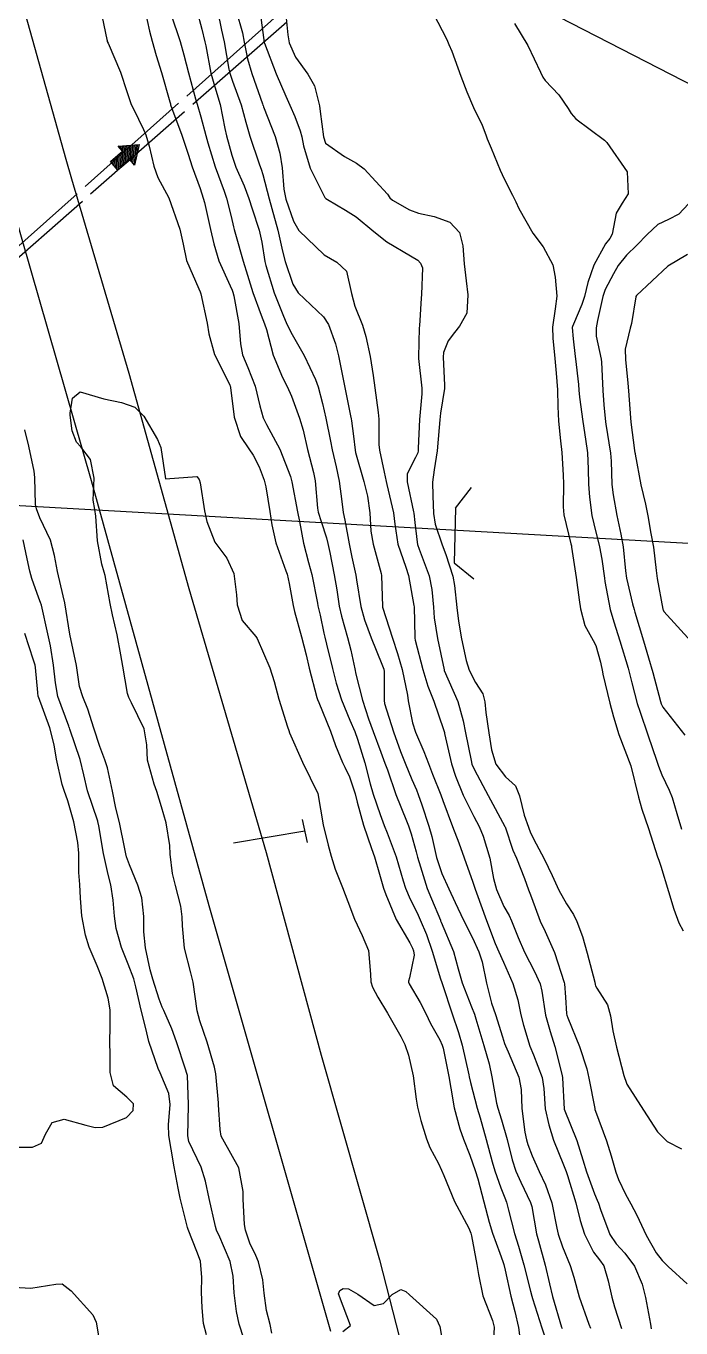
# Model space of a CAD drawing. Header units: metres. Extents: x 292545 to 299085, y 7450245 to 7463078.
# Drawn here: x 298730.6 to 298772.6, y 7450676.4 to 7450759.7 of the extents above; entities that cross this region are included whole.
import ezdxf

# ---------------------------------------------------------------- set-up
doc = ezdxf.new("R2010")
doc.units = ezdxf.units.M
doc.linetypes.add('CONTINUO', pattern=[0])
doc.linetypes.add('TRACEJADO', pattern=[8.7, 8, -0.7])
for name, color, linetype in [('Curvas de Nivel 1m', 11, 'Continuous'), ('Curvas de Nivel 5m', 15, 'Continuous'), ('GALERIA', 45, 'Continuous'), ('Hidrografia', 140, 'Continuous'), ('Linha Férrea', 20, 'Continuous'), ('Pontes e viadutos', 190, 'Continuous'), ('Pórtico', 62, 'Continuous'), ('TEXTO', 45, 'Continuous')]:
    doc.layers.add(name, color=color, linetype=linetype)

msp = doc.modelspace()

# ---------------------------------------------------------------- hatches: boundary and pattern name
at = {"layer": 'TEXTO'}
msp.add_hatch(color=256, dxfattribs=at).paths.add_polyline_path([(298736.046, 7450751.061), (298736.818, 7450751.719), (298736.539, 7450752.046), (298737.883, 7450752.141), (298737.576, 7450750.83), (298737.297, 7450751.157), (298736.525, 7450750.499)])

# ---------------------------------------------------------------- linework, layer by layer
at = {"layer": 'Curvas de Nivel 1m', "flags": 128}
for points, elevation in [([(298735.4, 7450760.795), (298735.814, 7450758.87), (298735.827, 7450758.791), (298735.838, 7450758.736), (298735.891, 7450758.629), (298736.682, 7450756.782), (298737.091, 7450755.541), (298737.356, 7450754.775), (298737.833, 7450753.755), (298738.158, 7450753.097), (298738.306, 7450752.763), (298738.527, 7450752.045), (298738.811, 7450750.755), (298739.076, 7450750.041), (298739.773, 7450748.74), (298740.486, 7450746.733), (298740.69, 7450745.779), (298740.906, 7450744.728), (298741.705, 7450742.903), (298741.786, 7450742.719), (298741.828, 7450742.592), (298742.243, 7450740.714), (298742.346, 7450740.034), (298742.703, 7450738.709), (298743.634, 7450736.858), (298743.689, 7450736.755), (298743.712, 7450736.699), (298743.727, 7450736.603), (298743.96, 7450734.695), (298744.37, 7450733.467), (298744.897, 7450732.68), (298745.183, 7450732.28), (298745.572, 7450731.532), (298745.886, 7450730.667), (298745.986, 7450730.236), (298746.251, 7450728.663), (298746.371, 7450727.815), (298746.639, 7450726.659), (298747.277, 7450724.862), (298747.35, 7450724.651), (298747.477, 7450724.066), (298747.745, 7450722.647), (298747.827, 7450722.279), (298748.267, 7450720.642), (298748.562, 7450719.503), (298748.769, 7450718.636), (298749.252, 7450716.773), (298749.301, 7450716.631), (298749.39, 7450716.441), (298750.136, 7450714.618), (298750.443, 7450713.703), (298750.897, 7450712.607), (298751.048, 7450712.312), (298751.334, 7450711.683), (298751.702, 7450710.596), (298751.839, 7450710.071), (298752.234, 7450708.591), (298752.76, 7450707.103), (298752.94, 7450706.583), (298753.262, 7450705.469), (298753.53, 7450704.577), (298753.661, 7450704.161), (298754.327, 7450702.569), (298755.208, 7450701.067), (298755.379, 7450700.732), (298755.443, 7450700.556), (298755.479, 7450700.275), (298755.177, 7450698.841), (298755.113, 7450698.621), (298755.121, 7450698.561), (298755.172, 7450698.454), (298755.873, 7450697.262), (298756.221, 7450696.544), (298756.523, 7450695.916), (298757.136, 7450694.865), (298757.28, 7450694.529), (298757.333, 7450694.325), (298757.705, 7450692.524), (298757.833, 7450691.785), (298758.05, 7450690.52), (298758.409, 7450689.171), (298758.634, 7450688.514), (298759.043, 7450687.486), (298759.39, 7450686.506), (298759.551, 7450685.982), (298759.947, 7450684.501), (298760.28, 7450683.211), (298760.501, 7450682.495), (298760.97, 7450681.218), (298761.169, 7450680.691), (298761.228, 7450680.486), (298761.314, 7450680.128), (298761.664, 7450678.479), (298761.927, 7450677.479), (298762.153, 7450676.471), (298762.242, 7450675.806)], 723), ([(298738.254, 7450760.765), (298738.537, 7450759.398), (298738.711, 7450758.758), (298738.974, 7450757.844), (298739.302, 7450756.749), (298739.845, 7450754.87), (298739.879, 7450754.74), (298739.893, 7450754.689), (298740.616, 7450752.732), (298741.014, 7450751.519), (298741.267, 7450750.725), (298741.779, 7450749.334), (298741.987, 7450748.718), (298742.062, 7450748.426), (298742.448, 7450746.713), (298742.659, 7450745.791), (298742.981, 7450744.707), (298743.707, 7450743.1), (298743.828, 7450742.822), (298743.872, 7450742.697), (298743.942, 7450742.453), (298744.258, 7450740.691), (298744.357, 7450739.387), (298744.498, 7450738.687), (298744.846, 7450737.883), (298745.304, 7450736.675), (298745.614, 7450735.433), (298745.818, 7450734.668), (298746.035, 7450734.229), (298746.876, 7450732.657), (298747.565, 7450730.905), (298747.632, 7450730.649), (298747.652, 7450730.559), (298748.022, 7450728.645), (298748.14, 7450728.031), (298748.401, 7450726.641), (298748.722, 7450725.41), (298748.936, 7450724.635), (298749.293, 7450722.803), (298749.325, 7450722.631), (298749.457, 7450722.033), (298749.708, 7450720.889), (298749.77, 7450720.625), (298749.88, 7450720.179), (298750.254, 7450718.617), (298750.482, 7450717.692), (298750.828, 7450716.608), (298751.374, 7450715.328), (298751.677, 7450714.597), (298751.858, 7450714.095), (298752.318, 7450712.59), (298752.675, 7450711.241), (298752.858, 7450710.585), (298753.303, 7450709.278), (298753.57, 7450708.577), (298753.763, 7450708.101), (298754.33, 7450706.569), (298754.774, 7450705.041), (298754.922, 7450704.563), (298755.236, 7450703.876), (298755.672, 7450702.998), (298755.874, 7450702.55), (298756.265, 7450701.596), (298756.638, 7450700.538), (298757.177, 7450698.775), (298757.254, 7450698.529), (298757.299, 7450698.402), (298757.919, 7450696.522), (298758.315, 7450695.345), (298758.562, 7450694.516), (298758.988, 7450692.627), (298759.011, 7450692.511), (298759.099, 7450692.146), (298759.518, 7450690.506), (298759.702, 7450689.875), (298760.102, 7450688.5), (298760.474, 7450687.06), (298760.642, 7450686.494), (298761.022, 7450685.409), (298761.284, 7450684.755), (298761.384, 7450684.484), (298761.52, 7450683.968), (298761.916, 7450682.476), (298762.163, 7450681.66), (298762.499, 7450680.467), (298762.938, 7450678.781), (298763.025, 7450678.459), (298763.062, 7450678.328), (298763.646, 7450676.453), (298764.022, 7450675.328)], 722), ([(298739.911, 7450760.508), (298740.514, 7450758.734), (298740.739, 7450757.877), (298741.029, 7450756.728), (298741.496, 7450755.076), (298741.602, 7450754.722), (298741.835, 7450753.904), (298742.154, 7450752.717), (298742.276, 7450752.255), (298742.755, 7450750.71), (298743.33, 7450749.152), (298743.477, 7450748.703), (298743.761, 7450747.537), (298743.926, 7450746.869), (298743.97, 7450746.697), (298744.044, 7450746.4), (298744.528, 7450744.688), (298744.812, 7450743.782), (298745.165, 7450742.678), (298745.681, 7450741.226), (298745.911, 7450740.668), (298746.032, 7450740.304), (298746.467, 7450738.662), (298747.057, 7450737.238), (298747.348, 7450736.653), (298747.624, 7450736.052), (298748.153, 7450734.645), (298748.372, 7450733.865), (298748.665, 7450732.639), (298749.047, 7450731.156), (298749.144, 7450730.634), (298749.29, 7450728.879), (298749.333, 7450728.632), (298749.527, 7450728.018), (298749.877, 7450726.985), (298749.967, 7450726.623), (298750.081, 7450726.045), (298750.367, 7450724.617), (298750.523, 7450723.663), (298750.681, 7450722.612), (298750.826, 7450721.979), (298751.226, 7450720.603), (298751.431, 7450719.796), (298751.686, 7450718.597), (298751.755, 7450718.251), (298752.185, 7450716.592), (298752.567, 7450715.396), (298752.867, 7450714.585), (298753.35, 7450713.274), (298753.616, 7450712.577), (298753.768, 7450712.146), (298754.302, 7450710.57), (298754.982, 7450708.878), (298755.114, 7450708.562), (298755.288, 7450708.042), (298755.605, 7450706.884), (298755.697, 7450706.554), (298755.882, 7450705.933), (298756.326, 7450704.544), (298756.584, 7450703.888), (298757.162, 7450702.531), (298757.178, 7450702.486), (298757.221, 7450702.386), (298757.992, 7450700.522), (298758.3, 7450699.405), (298758.558, 7450698.516), (298759.158, 7450696.98), (298759.344, 7450696.508), (298759.441, 7450696.216), (298759.951, 7450694.502), (298760.277, 7450693.336), (298760.464, 7450692.496), (298760.763, 7450690.816), (298760.839, 7450690.492), (298761.072, 7450689.751), (298761.431, 7450688.484), (298761.76, 7450687.199), (298761.999, 7450686.476), (298762.312, 7450685.756), (298762.932, 7450684.461), (298763.009, 7450684.197), (298763.32, 7450682.457), (298763.432, 7450682.002), (298763.86, 7450680.451), (298764.14, 7450679.253), (298764.346, 7450678.446), (298764.913, 7450676.495), (298764.931, 7450676.44), (298764.949, 7450676.403)], 721), ([(298742.887, 7450760.71), (298743.157, 7450759.451), (298743.322, 7450758.706), (298743.621, 7450756.957), (298743.681, 7450756.702), (298743.865, 7450756.201), (298744.404, 7450754.692), (298744.713, 7450753.568), (298744.974, 7450752.683), (298745.556, 7450750.914), (298745.638, 7450750.672), (298745.682, 7450750.562), (298745.788, 7450750.224), (298746.204, 7450748.666), (298746.371, 7450748.06), (298746.747, 7450746.66), (298747.062, 7450745.327), (298747.219, 7450744.655), (298747.708, 7450743.2), (298748.066, 7450742.646), (298749.68, 7450741.12), (298750.01, 7450740.625), (298750.444, 7450739.402), (298750.632, 7450738.615), (298750.803, 7450737.772), (298751.039, 7450736.609), (298751.415, 7450734.793), (298751.457, 7450734.602), (298751.476, 7450734.476), (298751.592, 7450733.489), (298751.698, 7450732.599), (298751.731, 7450732.448), (298752.261, 7450730.593), (298752.496, 7450729.643), (298752.636, 7450728.589), (298752.709, 7450727.4), (298752.851, 7450726.587), (298753.372, 7450724.694), (298753.389, 7450724.581), (298753.449, 7450722.594), (298753.463, 7450722.544), (298754.09, 7450720.574), (298754.423, 7450719.575), (298754.721, 7450718.567), (298755.049, 7450716.911), (298755.102, 7450716.563), (298755.372, 7450715.155), (298755.57, 7450714.557), (298756.107, 7450713.305), (298756.397, 7450712.544), (298756.661, 7450711.865), (298757.191, 7450710.532), (298757.318, 7450710.183), (298757.94, 7450708.524), (298758.342, 7450707.46), (298758.688, 7450706.516), (298759.249, 7450704.947), (298759.394, 7450704.508), (298759.466, 7450704.282), (298760.115, 7450702.501), (298760.678, 7450701.026), (298760.896, 7450700.493), (298761.193, 7450699.828), (298761.799, 7450698.481), (298762.114, 7450697.427), (298762.302, 7450696.473), (298762.474, 7450695.798), (298762.895, 7450694.464), (298763.125, 7450693.903), (298763.682, 7450692.454), (298763.788, 7450691.762), (298763.869, 7450690.452), (298764.093, 7450689.424), (298764.407, 7450688.446), (298765.037, 7450686.875), (298765.202, 7450686.438), (298765.289, 7450686.179), (298765.826, 7450684.432), (298766.109, 7450683.316), (298766.378, 7450682.426), (298766.972, 7450681.287), (298767.347, 7450680.794), (298767.623, 7450680.41), (298767.901, 7450679.453), (298768.13, 7450678.402), (298768.316, 7450677.788), (298768.746, 7450676.393)], 719), ([(298744.081, 7450760.697), (298744.486, 7450759.278), (298744.608, 7450758.689), (298744.817, 7450757.621), (298745.092, 7450756.682), (298745.777, 7450754.738), (298745.802, 7450754.671), (298745.811, 7450754.638), (298745.842, 7450754.564), (298746.577, 7450752.662), (298746.884, 7450751.581), (298747.036, 7450750.658), (298747.146, 7450749.29), (298747.264, 7450748.655), (298747.759, 7450747.248), (298748.106, 7450746.646), (298749.73, 7450745.081), (298750.539, 7450744.618), (298751.16, 7450744.051), (298751.48, 7450742.603), (298751.691, 7450741.805), (298752.17, 7450740.595), (298752.39, 7450739.869), (298752.664, 7450738.59), (298752.862, 7450737.366), (298752.976, 7450736.587), (298753.189, 7450735.004), (298753.217, 7450734.584), (298753.223, 7450732.947), (298753.258, 7450732.583), (298753.562, 7450731.184), (298753.688, 7450730.579), (298753.733, 7450730.396), (298754.158, 7450728.574), (298754.252, 7450727.846), (298754.437, 7450726.571), (298754.944, 7450725.113), (298755.128, 7450724.564), (298755.464, 7450722.647), (298755.473, 7450722.57), (298755.519, 7450720.634), (298755.528, 7450720.559), (298755.554, 7450720.446), (298756.043, 7450718.551), (298756.359, 7450717.503), (298756.734, 7450716.54), (298757.366, 7450714.727), (298757.417, 7450714.529), (298757.428, 7450714.463), (298757.874, 7450712.525), (298758.122, 7450711.735), (298758.623, 7450710.517), (298759.303, 7450709.158), (298759.641, 7450708.507), (298759.901, 7450707.89), (298760.317, 7450706.5), (298760.567, 7450705.183), (298760.747, 7450704.495), (298761.232, 7450703.401), (298761.559, 7450702.818), (298761.719, 7450702.483), (298762.142, 7450701.405), (298762.547, 7450700.47), (298763.185, 7450699.244), (298763.541, 7450698.456), (298763.645, 7450697.979), (298763.89, 7450696.453), (298764.195, 7450695.397), (298764.489, 7450694.446), (298764.964, 7450692.583), (298764.985, 7450692.441), (298765.083, 7450690.44), (298765.889, 7450688.432), (298766.28, 7450687.188), (298766.514, 7450686.425), (298767.019, 7450685.016), (298767.2, 7450684.602), (298767.273, 7450684.416), (298767.405, 7450684.016), (298768.017, 7450682.404), (298768.405, 7450681.826), (298768.971, 7450681.229), (298769.596, 7450680.384), (298770.086, 7450679.238), (298770.282, 7450678.377), (298770.605, 7450676.684), (298770.651, 7450676.373)], 718), ([(298745.648, 7450760.412), (298745.881, 7450758.67), (298745.893, 7450758.631), (298746.659, 7450756.662), (298747.274, 7450755.234), (298747.53, 7450754.653), (298747.836, 7450753.944), (298748.193, 7450753.011), (298748.288, 7450752.645), (298748.402, 7450752.056), (298748.827, 7450750.64), (298749.774, 7450748.749), (298749.833, 7450748.688), (298749.939, 7450748.628), (298751.096, 7450747.94), (298751.762, 7450747.51), (298752.908, 7450746.588), (298753.743, 7450745.912), (298755.259, 7450745.028), (298755.726, 7450744.748), (298755.899, 7450744.548), (298756.015, 7450744.252), (298755.954, 7450742.547), (298755.926, 7450742.321), (298755.816, 7450740.549), (298755.811, 7450740.409), (298755.751, 7450738.549), (298755.755, 7450738.446), (298755.975, 7450736.547), (298755.97, 7450736.204), (298755.829, 7450734.557), (298755.748, 7450732.721), (298755.74, 7450732.558), (298755.712, 7450732.427), (298755.576, 7450732.125), (298755.042, 7450731.083), (298755.04, 7450730.565), (298755.451, 7450728.643), (298755.462, 7450728.561), (298755.527, 7450727.969), (298755.665, 7450726.708), (298755.697, 7450726.557), (298755.812, 7450726.252), (298756.436, 7450724.546), (298756.618, 7450723.686), (298756.718, 7450722.541), (298756.774, 7450721.858), (298756.971, 7450720.537), (298757.397, 7450718.546), (298757.4, 7450718.53), (298757.413, 7450718.501), (298758.269, 7450716.521), (298758.62, 7450715.272), (298758.769, 7450714.516), (298759.126, 7450712.731), (298759.182, 7450712.512), (298759.339, 7450712.131), (298760.227, 7450710.501), (298761.293, 7450708.518), (298761.307, 7450708.49), (298761.808, 7450707.011), (298762.023, 7450706.479), (298762.545, 7450705.179), (298762.802, 7450704.467), (298762.926, 7450704.151), (298763.232, 7450703.329), (298763.558, 7450702.457), (298763.864, 7450701.806), (298764.459, 7450700.447), (298765.088, 7450698.527), (298765.105, 7450698.441), (298765.165, 7450697.607), (298765.241, 7450696.526), (298765.252, 7450696.439), (298765.314, 7450696.276), (298766.071, 7450694.431), (298766.535, 7450693.002), (298766.667, 7450692.424), (298767.038, 7450690.466), (298767.048, 7450690.42), (298767.081, 7450690.303), (298767.788, 7450688.409), (298768.093, 7450687.454), (298768.388, 7450686.4), (298768.561, 7450685.929), (298769.019, 7450684.987), (298769.346, 7450684.387), (298769.727, 7450683.658), (298770.34, 7450682.376), (298770.972, 7450681.249), (298771.363, 7450680.76), (298771.747, 7450680.358), (298772.947, 7450679.267)], 717), ([(298747.247, 7450760.657), (298747.402, 7450759.151), (298747.493, 7450758.654), (298747.879, 7450757.742), (298748.682, 7450756.638), (298749.113, 7450755.889), (298749.414, 7450754.626), (298749.466, 7450754.253), (298749.687, 7450752.631), (298749.817, 7450752.233), (298751.03, 7450751.386), (298751.798, 7450750.956), (298752.289, 7450750.595), (298753.777, 7450748.97), (298753.935, 7450748.738), (298754.106, 7450748.575), (298755.175, 7450747.967), (298755.765, 7450747.759), (298756.768, 7450747.535), (298757.759, 7450747.183), (298758.392, 7450746.524), (298758.604, 7450745.657), (298758.684, 7450744.52), (298758.805, 7450743.426), (298758.921, 7450742.518), (298758.845, 7450741.358), (298758.392, 7450740.523), (298758.067, 7450740.128), (298757.663, 7450739.58), (298757.361, 7450738.828), (298757.334, 7450738.533), (298757.424, 7450736.744), (298757.415, 7450736.532), (298757.179, 7450734.965), (298757.131, 7450734.537), (298757.094, 7450734.034), (298756.947, 7450732.54), (298756.773, 7450731.334), (298756.666, 7450730.543), (298756.676, 7450729.675), (298756.73, 7450728.542), (298756.831, 7450727.846), (298757.275, 7450726.534), (298757.504, 7450725.914), (298757.958, 7450724.525), (298758.061, 7450723.94), (298758.214, 7450722.522), (298758.322, 7450721.654), (298758.509, 7450720.519), (298758.81, 7450719.128), (298758.999, 7450718.514), (298759.405, 7450717.723), (298759.889, 7450716.994), (298760.013, 7450716.501), (298760.078, 7450715.808), (298760.273, 7450714.501), (298760.431, 7450713.42), (298760.721, 7450712.496), (298761.335, 7450711.684), (298761.959, 7450711.11), (298762.218, 7450710.477), (298762.527, 7450709.25), (298762.794, 7450708.467), (298762.935, 7450708.111), (298763.282, 7450707.411), (298763.806, 7450706.455), (298764.326, 7450705.381), (298764.75, 7450704.445), (298765.234, 7450703.558), (298765.679, 7450702.885), (298765.9, 7450702.43), (298766.26, 7450701.471), (298766.549, 7450700.42), (298767.037, 7450698.55), (298767.071, 7450698.412), (298767.09, 7450698.329), (298767.171, 7450698.172), (298767.863, 7450697.113), (298768.053, 7450696.407), (298768.192, 7450695.453), (298768.426, 7450694.401), (298768.907, 7450692.591), (298768.972, 7450692.392), (298769.006, 7450692.295), (298769.099, 7450692.029), (298770.168, 7450690.379), (298771.062, 7450688.988), (298771.682, 7450688.361), (298772.596, 7450687.894)], 716), ([(298761.907, 7450759.889), (298762.763, 7450758.471), (298763.563, 7450756.768), (298763.71, 7450756.462), (298763.861, 7450756.243), (298764.737, 7450755.332), (298765.35, 7450754.437), (298765.535, 7450754.129), (298765.836, 7450753.781), (298767.657, 7450752.412), (298767.821, 7450752.273), (298769.117, 7450750.397), (298769.182, 7450748.993), (298768.788, 7450748.4), (298768.42, 7450747.746), (298768.159, 7450746.406), (298768.015, 7450746.133), (298767.737, 7450745.791), (298766.976, 7450744.421), (298766.606, 7450743.321), (298766.377, 7450742.43), (298766.21, 7450741.917), (298765.676, 7450740.65), (298765.609, 7450740.506), (298765.601, 7450740.441), (298765.666, 7450739.707), (298765.791, 7450738.575), (298765.809, 7450738.438), (298766, 7450736.798), (298766.03, 7450736.434), (298766.071, 7450735.989), (298766.272, 7450734.43), (298766.457, 7450733.293), (298766.568, 7450732.425), (298766.62, 7450731.371), (298766.648, 7450730.424), (298766.699, 7450729.577), (298766.861, 7450728.42), (298766.977, 7450727.868), (298767.35, 7450726.412), (298767.501, 7450725.608), (298767.662, 7450724.408), (298767.698, 7450724.19), (298768.038, 7450722.404), (298768.255, 7450721.598), (298768.646, 7450720.398), (298769.172, 7450718.636), (298769.236, 7450718.392), (298769.406, 7450717.715), (298769.765, 7450716.386), (298769.944, 7450715.825), (298770.446, 7450714.379), (298771.015, 7450712.705), (298771.121, 7450712.372), (298771.337, 7450711.823), (298771.811, 7450710.846), (298771.989, 7450710.36), (298772.301, 7450709.349), (298772.585, 7450708.351)], 714), ([(298773.05, 7450748.347), (298772.433, 7450747.683), (298771.758, 7450747.357), (298771.088, 7450747.034), (298770.404, 7450746.38), (298769.736, 7450745.704), (298769.064, 7450745.062), (298768.551, 7450744.402), (298768.246, 7450743.876), (298767.708, 7450742.875), (298767.553, 7450742.412), (298767.212, 7450740.885), (298767.124, 7450740.418), (298767.135, 7450739.885), (298767.445, 7450738.413), (298767.468, 7450738.23), (298767.55, 7450736.411), (298767.619, 7450735.485), (298767.735, 7450734.409), (298767.756, 7450734.254), (298768.049, 7450732.405), (298768.094, 7450731.886), (298768.145, 7450730.404), (298768.215, 7450729.734), (298768.455, 7450728.401), (298768.71, 7450727.209), (298768.855, 7450726.397), (298769.014, 7450724.871), (298769.083, 7450724.394), (298769.467, 7450722.764), (298769.568, 7450722.389), (298769.612, 7450722.237), (298770.164, 7450720.383), (298770.493, 7450719.309), (298770.768, 7450718.376), (298771.248, 7450716.518), (298771.293, 7450716.371), (298771.39, 7450716.153), (298772.798, 7450714.348)], 713), ([(298772.976, 7450745.102), (298771.723, 7450744.36), (298769.704, 7450742.475), (298769.672, 7450742.422), (298769.662, 7450742.39), (298769.384, 7450740.686), (298769.311, 7450740.394), (298768.995, 7450739.062), (298769.012, 7450738.396), (298769.16, 7450736.873), (298769.195, 7450736.394), (298769.334, 7450734.666), (298769.362, 7450734.392), (298769.585, 7450732.576), (298769.614, 7450732.42), (298769.62, 7450732.389), (298769.628, 7450732.343), (298770, 7450730.383), (298770.301, 7450729.139), (298770.447, 7450728.381), (298770.639, 7450727.262), (298770.803, 7450726.377), (298770.977, 7450724.889), (298771.04, 7450724.374), (298771.41, 7450722.424), (298771.426, 7450722.37), (298771.461, 7450722.264), (298773.218, 7450720.343)], 712), ([(298746.363, 7450676.113), (298746.261, 7450676.66), (298746.032, 7450677.558), (298745.889, 7450678.666), (298745.799, 7450679.515), (298745.522, 7450680.672), (298745.357, 7450681.065), (298744.975, 7450681.853), (298744.687, 7450682.683), (298744.619, 7450683.053), (298744.541, 7450684.685), (298744.533, 7450685.169), (298744.259, 7450686.688), (298743.236, 7450688.523), (298743.134, 7450688.699), (298743.067, 7450689.137), (298742.968, 7450690.701), (298742.957, 7450690.829), (298742.778, 7450692.703), (298742.699, 7450693.114), (298742.243, 7450694.709), (298741.769, 7450696.092), (298741.6, 7450696.716), (298741.33, 7450698.56), (298741.3, 7450698.719), (298741.18, 7450699.161), (298740.787, 7450700.726), (298740.654, 7450702.165), (298740.64, 7450702.729), (298740.54, 7450703.423), (298740.206, 7450704.736), (298740.025, 7450705.503), (298739.87, 7450706.741), (298739.847, 7450707.31), (298739.6, 7450708.745), (298739.308, 7450709.772), (298739.018, 7450710.753), (298738.848, 7450711.234), (298738.414, 7450712.759), (298738.368, 7450713.749), (298738.198, 7450714.762), (298737.39, 7450716.435), (298737.217, 7450716.772), (298737.138, 7450717.03), (298736.826, 7450718.776), (298736.709, 7450719.491), (298736.473, 7450720.78), (298736.175, 7450722.063), (298736.027, 7450722.784), (298735.707, 7450724.562), (298735.649, 7450724.788), (298735.491, 7450725.304), (298735.218, 7450726.794), (298735.1, 7450728.368), (298735.034, 7450728.797), (298734.941, 7450729.4), (298735.004, 7450730.798), (298734.774, 7450732.001), (298734.142, 7450732.812), (298733.863, 7450733.093), (298733.593, 7450733.833), (298733.471, 7450734.821), (298733.466, 7450734.961), (298733.619, 7450735.912), (298734.112, 7450736.327), (298735.619, 7450735.876), (298736.759, 7450735.636), (298737.611, 7450735.334), (298738.188, 7450734.764), (298739.065, 7450733.279), (298739.26, 7450732.753), (298739.563, 7450730.75), (298741.565, 7450730.903), (298741.728, 7450730.718), (298741.786, 7450730.492), (298742.057, 7450728.715), (298742.203, 7450728.036), (298742.731, 7450726.708), (298743.498, 7450725.687), (298743.94, 7450724.693), (298744.112, 7450723.333), (298744.155, 7450722.69), (298744.466, 7450721.697), (298745.345, 7450720.671), (298745.441, 7450720.543), (298746.246, 7450718.668), (298746.529, 7450717.788), (298746.826, 7450716.659), (298747.367, 7450714.892), (298747.452, 7450714.649), (298747.51, 7450714.5), (298748.342, 7450712.64), (298749.323, 7450710.63), (298749.649, 7450708.625), (298749.983, 7450707.322), (298750.174, 7450706.616), (298750.435, 7450705.783), (298750.894, 7450704.605), (298751.24, 7450703.711), (298751.66, 7450702.596), (298752.156, 7450701.539), (298752.551, 7450700.59), (298752.698, 7450699.07), (298752.72, 7450698.587), (298752.816, 7450698.232), (298753.163, 7450697.595), (298753.773, 7450696.574), (298754.63, 7450695.073), (298754.888, 7450694.562), (298755.123, 7450693.884), (298755.422, 7450692.555), (298755.608, 7450691.073), (298755.69, 7450690.551), (298755.912, 7450689.705), (298756.269, 7450688.542), (298756.495, 7450687.986), (298757.037, 7450686.95), (298757.236, 7450686.528), (298757.372, 7450686.184), (298758.071, 7450684.519), (298758.987, 7450682.815), (298759.113, 7450682.509), (298759.158, 7450682.331), (298759.496, 7450680.505), (298759.597, 7450679.86), (298759.878, 7450678.501), (298760.501, 7450676.912), (298760.61, 7450676.493), (298760.514, 7450674.876)], 724), ([(298744.894, 7450674.787), (298744.291, 7450676.686), (298744.115, 7450677.498), (298743.966, 7450678.69), (298743.904, 7450679.74), (298743.714, 7450680.692), (298742.98, 7450682.402), (298742.872, 7450682.592), (298742.824, 7450682.702), (298742.766, 7450682.923), (298742.364, 7450684.71), (298742.136, 7450685.826), (298741.84, 7450686.718), (298741.058, 7450688.374), (298740.989, 7450688.721), (298741.031, 7450690.669), (298741.035, 7450690.721), (298740.966, 7450692.587), (298740.94, 7450692.722), (298740.847, 7450692.984), (298740.275, 7450694.733), (298739.967, 7450695.563), (298739.452, 7450696.746), (298739.361, 7450696.953), (298739.16, 7450697.477), (298738.754, 7450698.754), (298738.591, 7450699.347), (298738.279, 7450700.759), (298738.187, 7450701.786), (298738.188, 7450702.76), (298738.045, 7450703.958), (298737.803, 7450704.765), (298737.266, 7450706.069), (298737.069, 7450706.571), (298737.02, 7450706.773), (298736.964, 7450707.085), (298736.62, 7450708.777), (298736.396, 7450709.69), (298736.164, 7450710.782), (298735.862, 7450712.261), (298735.691, 7450712.787), (298735.355, 7450713.625), (298734.985, 7450714.796), (298734.606, 7450716.022), (298734.274, 7450716.807), (298734.072, 7450717.482), (298733.864, 7450718.813), (298733.443, 7450720.82), (298733.129, 7450722.823), (298733.024, 7450723.268), (298732.647, 7450724.828), (298732.47, 7450725.858), (298732.205, 7450726.833), (298731.527, 7450728.271), (298731.304, 7450728.842), (298731.256, 7450729.124), (298731.196, 7450730.844), (298731.156, 7450731.255), (298730.828, 7450732.848), (298730.555, 7450733.889)], 723), ([(298742.182, 7450675.988), (298742.007, 7450676.714), (298741.914, 7450677.729), (298741.867, 7450678.716), (298741.893, 7450679.656), (298741.804, 7450680.717), (298741.571, 7450681.323), (298741.023, 7450682.729), (298740.985, 7450682.865), (298740.501, 7450684.735), (298740.367, 7450685.389), (298740.121, 7450686.739), (298739.925, 7450687.867), (298739.785, 7450688.739), (298739.767, 7450689.436), (298739.868, 7450690.738), (298739.787, 7450691.437), (298739.236, 7450692.748), (298739.107, 7450693.028), (298738.508, 7450694.756), (298738.298, 7450695.602), (298738.014, 7450696.761), (298737.67, 7450698.263), (298737.539, 7450698.766), (298737.187, 7450699.706), (298736.756, 7450700.777), (298736.414, 7450701.981), (298736.292, 7450702.784), (298736.221, 7450703.803), (298736.066, 7450704.788), (298735.905, 7450705.436), (298735.609, 7450706.787), (298735.291, 7450708.55), (298735.256, 7450708.754), (298735.245, 7450708.791), (298735.228, 7450708.857), (298734.58, 7450710.801), (298734.35, 7450711.822), (298734.113, 7450712.808), (298733.448, 7450714.742), (298733.421, 7450714.819), (298733.408, 7450714.854), (298733.374, 7450714.927), (298732.681, 7450716.827), (298732.521, 7450717.71), (298732.399, 7450718.83), (298732.196, 7450720.068), (298732.045, 7450720.834), (298731.623, 7450722.677), (298731.576, 7450722.839), (298731.466, 7450723.127), (298731.003, 7450724.372), (298730.879, 7450724.849), (298730.705, 7450725.638), (298730.453, 7450726.851)], 722), ([(298729.916, 7450687.991), (298731.05, 7450687.997), (298731.637, 7450688.251), (298731.881, 7450688.832), (298732.316, 7450689.583), (298733.073, 7450689.787), (298734.469, 7450689.406), (298735.067, 7450689.255), (298735.558, 7450689.283), (298737.074, 7450689.889), (298737.499, 7450690.346), (298737.522, 7450690.766), (298737.087, 7450691.203), (298736.237, 7450691.925), (298736.025, 7450692.786), (298736.033, 7450693.873), (298736.005, 7450694.787), (298736.02, 7450695.665), (298736.019, 7450696.787), (298735.894, 7450697.523), (298735.509, 7450698.795), (298735.185, 7450699.598), (298734.676, 7450700.805), (298734.456, 7450701.562), (298734.212, 7450702.81), (298734.125, 7450703.926), (298734.076, 7450704.812), (298734.027, 7450705.575), (298734.013, 7450706.809), (298733.96, 7450707.49), (298733.699, 7450708.814), (298733.313, 7450710.162), (298733.076, 7450710.822), (298732.945, 7450711.205), (298732.581, 7450712.828), (298732.443, 7450713.743), (298732.156, 7450714.832), (298731.429, 7450716.803), (298731.422, 7450716.84), (298731.395, 7450717.093), (298731.248, 7450718.679), (298731.215, 7450718.843), (298731.11, 7450719.152), (298730.554, 7450720.853)], 721), ([(298724.906, 7450676.189), (298726.53, 7450676.516), (298726.91, 7450676.559), (298727.216, 7450676.581), (298728.913, 7450676.87), (298728.748, 7450678.872), (298728.796, 7450679.02), (298728.945, 7450679.087), (298729.163, 7450679.085), (298730.944, 7450678.978), (298732.538, 7450679.233), (298732.947, 7450679.252), (298733.52, 7450678.814), (298734.92, 7450677.276), (298735.138, 7450676.797), (298735.394, 7450675.288)], 722)]:
    msp.add_lwpolyline(points, dxfattribs=dict(at, elevation=elevation))
at = {"layer": 'Curvas de Nivel 5m', "flags": 128}
for points, elevation in [([(298741.571, 7450760.723), (298741.901, 7450759.512), (298742.095, 7450758.718), (298742.142, 7450758.466), (298742.479, 7450756.714), (298742.733, 7450755.838), (298743.057, 7450754.708), (298743.364, 7450753.168), (298743.468, 7450752.704), (298743.804, 7450751.457), (298744.077, 7450750.696), (298744.6, 7450749.507), (298744.899, 7450748.683), (298745.109, 7450748.022), (298745.562, 7450746.673), (298745.741, 7450745.887), (298745.921, 7450744.668), (298745.979, 7450744.409), (298746.513, 7450742.662), (298747.07, 7450741.268), (298747.336, 7450740.653), (298747.666, 7450739.984), (298748.434, 7450738.642), (298749.171, 7450737.101), (298749.34, 7450736.633), (298749.617, 7450735.585), (298749.819, 7450734.627), (298750.123, 7450733.156), (298750.23, 7450732.62), (298750.485, 7450731.529), (298750.691, 7450730.613), (298750.858, 7450729.296), (298750.944, 7450728.609), (298751.043, 7450728.122), (298751.333, 7450726.603), (298751.5, 7450725.744), (298751.739, 7450724.597), (298751.788, 7450724.289), (298752.079, 7450722.594), (298752.308, 7450721.738), (298752.722, 7450720.587), (298753.418, 7450718.906), (298753.54, 7450718.579), (298753.565, 7450718.425), (298753.553, 7450716.578), (298753.582, 7450716.386), (298754.163, 7450714.572), (298754.611, 7450713.307), (298754.897, 7450712.564), (298755.332, 7450711.516), (298755.627, 7450710.856), (298755.746, 7450710.554), (298755.967, 7450709.897), (298756.43, 7450708.543), (298756.611, 7450707.865), (298756.907, 7450706.535), (298757.258, 7450705.518), (298757.711, 7450704.525), (298758.103, 7450703.652), (298758.636, 7450702.516), (298759.212, 7450701.386), (298759.626, 7450700.506), (298759.844, 7450699.853), (298760.116, 7450698.501), (298760.441, 7450697.217), (298760.683, 7450696.495), (298761.139, 7450695.068), (298761.275, 7450694.628), (298761.332, 7450694.487), (298761.51, 7450694.102), (298762.176, 7450692.474), (298762.324, 7450691.7), (298762.379, 7450690.471), (298762.559, 7450688.969), (298762.675, 7450688.466), (298762.762, 7450688.176), (298763.043, 7450687.448), (298763.489, 7450686.455), (298763.887, 7450685.588), (298764.301, 7450684.447), (298764.614, 7450682.818), (298764.69, 7450682.443), (298764.975, 7450681.636), (298765.477, 7450680.435), (298765.701, 7450679.684), (298766.044, 7450678.429), (298766.664, 7450676.674), (298766.768, 7450676.421)], 720), ([(298756.708, 7450760.542), (298757.566, 7450758.863), (298757.707, 7450758.532), (298757.887, 7450758.114), (298758.479, 7450756.524), (298758.853, 7450755.52), (298759.285, 7450754.516), (298759.832, 7450753.375), (298760.076, 7450752.757), (298760.165, 7450752.505), (298760.403, 7450751.913), (298760.993, 7450750.492), (298761.246, 7450749.946), (298761.777, 7450748.91), (298761.988, 7450748.478), (298762.193, 7450748.05), (298763.069, 7450746.467), (298763.734, 7450745.606), (298764.35, 7450744.454), (298764.506, 7450743.661), (298764.612, 7450742.451), (298764.505, 7450741.638), (298764.338, 7450740.453), (298764.364, 7450739.755), (298764.495, 7450738.452), (298764.574, 7450737.52), (298764.649, 7450736.45), (298764.689, 7450735.378), (298764.714, 7450734.449), (298764.851, 7450733.187), (298764.926, 7450732.447), (298765.015, 7450730.991), (298765.036, 7450730.445), (298765.027, 7450728.956), (298765.068, 7450728.445), (298765.515, 7450726.606), (298765.544, 7450726.47), (298765.548, 7450726.439), (298765.559, 7450726.393), (298765.846, 7450724.435), (298766.047, 7450723.01), (298766.121, 7450722.43), (298766.398, 7450721.371), (298766.934, 7450720.418), (298767.108, 7450720.093), (298767.419, 7450719.018), (298767.543, 7450718.409), (298767.57, 7450718.25), (298768.003, 7450716.404), (298768.244, 7450715.538), (298768.594, 7450714.398), (298769.343, 7450712.39), (298769.84, 7450710.385), (298770.061, 7450709.633), (298770.475, 7450708.378), (298771.069, 7450706.578), (298771.138, 7450706.371), (298771.267, 7450705.985), (298771.767, 7450704.362), (298772.108, 7450703.233), (298772.425, 7450702.352), (298772.702, 7450701.832)], 715), ([(298750.909, 7450676.213), (298751.414, 7450676.602), (298750.931, 7450677.823), (298750.642, 7450678.613), (298750.72, 7450678.837), (298750.946, 7450678.962), (298751.289, 7450678.948), (298751.868, 7450678.596), (298752.932, 7450677.883), (298753.518, 7450677.99), (298754.067, 7450678.569), (298754.622, 7450678.888), (298754.945, 7450678.769), (298755.192, 7450678.558), (298756.92, 7450676.998), (298757.127, 7450676.537), (298757.385, 7450675.02)], 725)]:
    msp.add_lwpolyline(points, dxfattribs=dict(at, elevation=elevation))
at = {"layer": 'GALERIA', "linetype": 'TRACEJADO', "flags": 128}
for points in [[(298753.4, 7450766.35), (298716.049, 7450733.09)], [(298753.874, 7450765.705), (298716.331, 7450732.793)]]:
    msp.add_lwpolyline(points, dxfattribs=at)
at = {"layer": 'Hidrografia'}
msp.add_lwpolyline([(298773.4, 7450726.597), (298716.589, 7450729.802), (298699.18, 7450720.82), (298691.34, 7450717.711), (298692.119, 7450714.614), (298690.981, 7450710.523), (298686.885, 7450708.387), (298682.015, 7450707.75), (298677.874, 7450706.705), (298676.463, 7450705.023), (298672.224, 7450701.743), (298669.812, 7450701.697), (298667.446, 7450701.697), (298665.625, 7450700.925), (298663.031, 7450698.743), (298660.437, 7450695.652), (298657.752, 7450695.834), (298654.199, 7450696.769), (298651.124, 7450697.085), (298647.934, 7450695.65)], dxfattribs=at)
at = {"layer": 'Linha Férrea', "linetype": 'Continuous'}
for points in [[(298667.171, 7450985.801), (298670.754, 7450973.17), (298674.627, 7450959.197), (298678.21, 7450946.783), (298682.374, 7450931.904), (298686.5, 7450917.39), (298690.591, 7450902.694), (298694.5, 7450888.722), (298698.916, 7450873.156), (298703.367, 7450857.192), (298707.42, 7450842.569), (298711.511, 7450828.705), (298715.963, 7450812.343), (298720.776, 7450795.148), (298725.012, 7450780.378), (298729.428, 7450764.631), (298733.193, 7450751.201), (298733.552, 7450749.95), (298737.214, 7450737.519), (298741.055, 7450723.734), (298746.003, 7450706.861), (298749.539, 7450693.89), (298753.263, 7450680.784), (298756.704, 7450667.405)], [(298665.263, 7450978.068), (298668.631, 7450966.05), (298672.902, 7450950.992), (298676.667, 7450937.853), (298679.961, 7450925.58), (298684.629, 7450909.694), (298687.922, 7450897.644), (298692.087, 7450882.804), (298696.927, 7450865.634), (298702.02, 7450846.959), (298707.69, 7450826.54), (298711.506, 7450813.1), (298715.213, 7450800.338), (298718.957, 7450786.753), (298722.452, 7450773.989), (298726.908, 7450758.197), (298729.261, 7450749.95), (298734.809, 7450730.65), (298742.343, 7450703.451), (298750.119, 7450676.237)]]:
    msp.add_lwpolyline(points, dxfattribs=at)
at = {"layer": 'Pontes e viadutos'}
for points in [[(298758.124, 7450728.871), (298759.159, 7450730.211)], [(298758.124, 7450728.871), (298758.047, 7450725.393), (298759.294, 7450724.35)]]:
    msp.add_lwpolyline(points, dxfattribs=at)
at = {"layer": 'Pórtico'}
for points in [[(298748.306, 7450708.958), (298748.641, 7450707.494)], [(298748.478, 7450708.208), (298743.923, 7450707.452)]]:
    msp.add_lwpolyline(points, dxfattribs=at)
at = {"layer": 'TEXTO', "linetype": 'CONTINUO', "flags": 128}
for points in [[(298736.571, 7450752.049), (298736.568, 7450752.013)], [(298736.672, 7450752.056), (298736.66, 7450751.905)], [(298736.773, 7450752.063), (298736.752, 7450751.797)], [(298736.764, 7450750.703), (298736.874, 7450752.07)], [(298736.872, 7450750.794), (298736.975, 7450752.077)], [(298736.98, 7450750.886), (298737.075, 7450752.084)], [(298737.087, 7450750.978), (298737.176, 7450752.091)], [(298737.195, 7450751.07), (298737.277, 7450752.098)], [(298737.302, 7450751.152), (298737.378, 7450752.105)], [(298737.394, 7450751.044), (298737.479, 7450752.112)], [(298737.485, 7450750.936), (298737.58, 7450752.12)], [(298737.578, 7450750.836), (298737.681, 7450752.127)], [(298737.73, 7450751.489), (298737.782, 7450752.134)], [(298736.202, 7450751.194), (298736.179, 7450750.905)], [(298736.309, 7450751.286), (298736.27, 7450750.798)], [(298736.417, 7450751.378), (298736.362, 7450750.69)], [(298736.454, 7450750.582), (298736.525, 7450751.469)], [(298736.549, 7450750.519), (298736.632, 7450751.561)], [(298736.657, 7450750.611), (298736.74, 7450751.653)], [(298736.094, 7450751.103), (298736.087, 7450751.013)]]:
    msp.add_lwpolyline(points, dxfattribs=at)
at = {"layer": 'TEXTO', "linetype": 'CONTINUO'}
msp.add_polyline3d([(298753.641, 7450766.036, 0), (298826.615, 7450728.565, 0)], dxfattribs=at)
msp.add_polyline3d([(298736.046, 7450751.061, 0), (298736.818, 7450751.719, 0), (298736.539, 7450752.046, 0), (298737.883, 7450752.141, 0), (298737.576, 7450750.83, 0), (298737.297, 7450751.157, 0), (298736.525, 7450750.499, 0)], close=True, dxfattribs=at)

doc.saveas('drawing.dxf')
